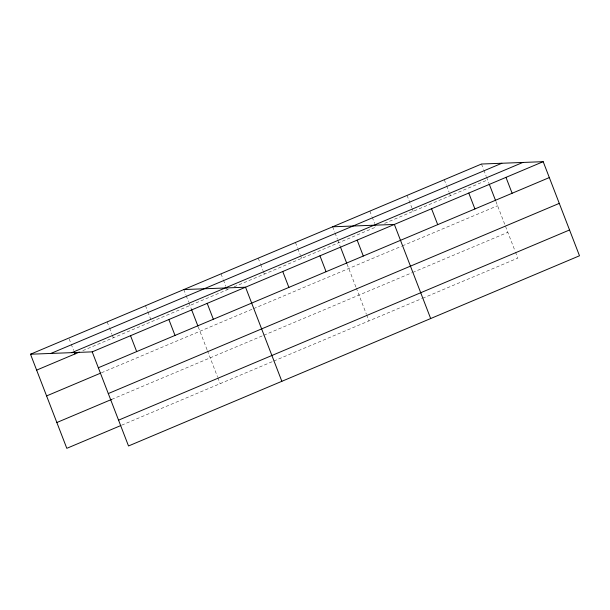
<?xml version="1.0" encoding="UTF-8"?>
<svg xmlns="http://www.w3.org/2000/svg" width="610" height="610" viewBox="0 0 610 610"><rect width="100%" height="100%" fill="white"/><g stroke="black" fill="none" stroke-linecap="round" stroke-linejoin="round"><path stroke-width="0.46" stroke-dasharray="3.05 2.29" d="M82.807 350.643L228.902 289.033M234.095 286.845L375.996 226.996L374.975 224.35M384.651 223.351L487.611 179.927M101.481 372.779L252.708 309.003M253.569 308.637L401.532 246.242M402.394 245.876L497.569 205.738M111.737 399.367L262.963 335.591M263.833 335.225L411.788 272.83M412.657 272.464L507.833 232.326M121.695 425.178L272.922 361.402M273.791 361.036L421.746 298.641M422.616 298.275L517.791 258.137L515.465 252.113M481.481 164.029L483.524 169.328M483.867 170.213L486.254 176.397M486.589 177.274L488.938 183.366M495.915 201.437L515.137 251.251M444.278 179.721L446.322 185.021M446.657 185.905L449.044 192.081M449.387 192.966L450.409 195.619M407.068 195.413L411.841 207.774M412.177 208.658L413.199 211.304M369.866 211.106L371.909 216.405M372.245 217.282L374.631 223.466M332.656 226.798L334.699 232.09M335.042 232.974L337.429 239.158M337.765 240.043L340.121 246.127M347.09 264.199L355.935 287.112M356.27 287.996L366.313 314.013M366.648 314.874L368.966 320.898M295.454 242.483L297.497 247.782M297.832 248.666L300.219 254.85M300.562 255.727L301.584 258.381M258.243 258.175L260.287 263.474M260.63 264.359L263.017 270.535M263.352 271.419L264.382 274.073M221.041 273.867L223.085 279.166M223.428 280.051L225.807 286.227M226.15 287.112L227.172 289.758M183.831 289.559L185.875 294.859M186.218 295.736L188.604 301.919M188.947 302.804L191.296 308.889M198.265 326.96L207.11 349.873M207.453 350.758L217.488 376.782M217.823 377.636L220.141 383.659M145.5 305.724L147.544 311.024M147.887 311.901L151.631 321.615M107.169 321.889L109.213 327.189M109.548 328.073L111.935 334.25M112.278 335.134L113.3 337.78M69.174 338.939L70.874 343.354M71.218 344.238L73.604 350.414"/><path stroke-width="0.91" d="M30.5 354.219L481.481 164.029L543.19 161.673L579.5 255.781L128.519 445.971L92.209 351.863L30.5 354.219L66.81 448.327L120.826 425.544M50.866 353.442L501.847 163.251M71.843 352.641L522.823 162.451M36.63 370.117L79.323 352.115M92.209 351.863L543.19 161.673M98.34 367.761L549.32 177.571M46.589 395.928L100.604 373.145M108.298 393.564L559.279 203.382M56.852 422.516L111.737 399.367M118.561 420.16L569.542 229.97M332.656 226.798L394.365 224.434L430.675 318.542M183.831 289.559L245.54 287.203L281.85 381.303M505.98 177.365L512.118 193.263M489.273 184.228L495.579 200.576M468.777 193.057L474.908 208.948M431.567 208.75L437.705 224.64M357.163 240.126L363.293 256.025M340.449 246.989L346.754 263.337M319.953 255.819L326.083 271.717M282.75 271.511L288.881 287.401M207.209 303.368L213.34 319.259M191.624 309.75L197.93 326.098M168.878 319.533L175.009 335.424M130.54 335.698L136.678 351.596M74.283 352.183L74.969 353.952"/></g></svg>
